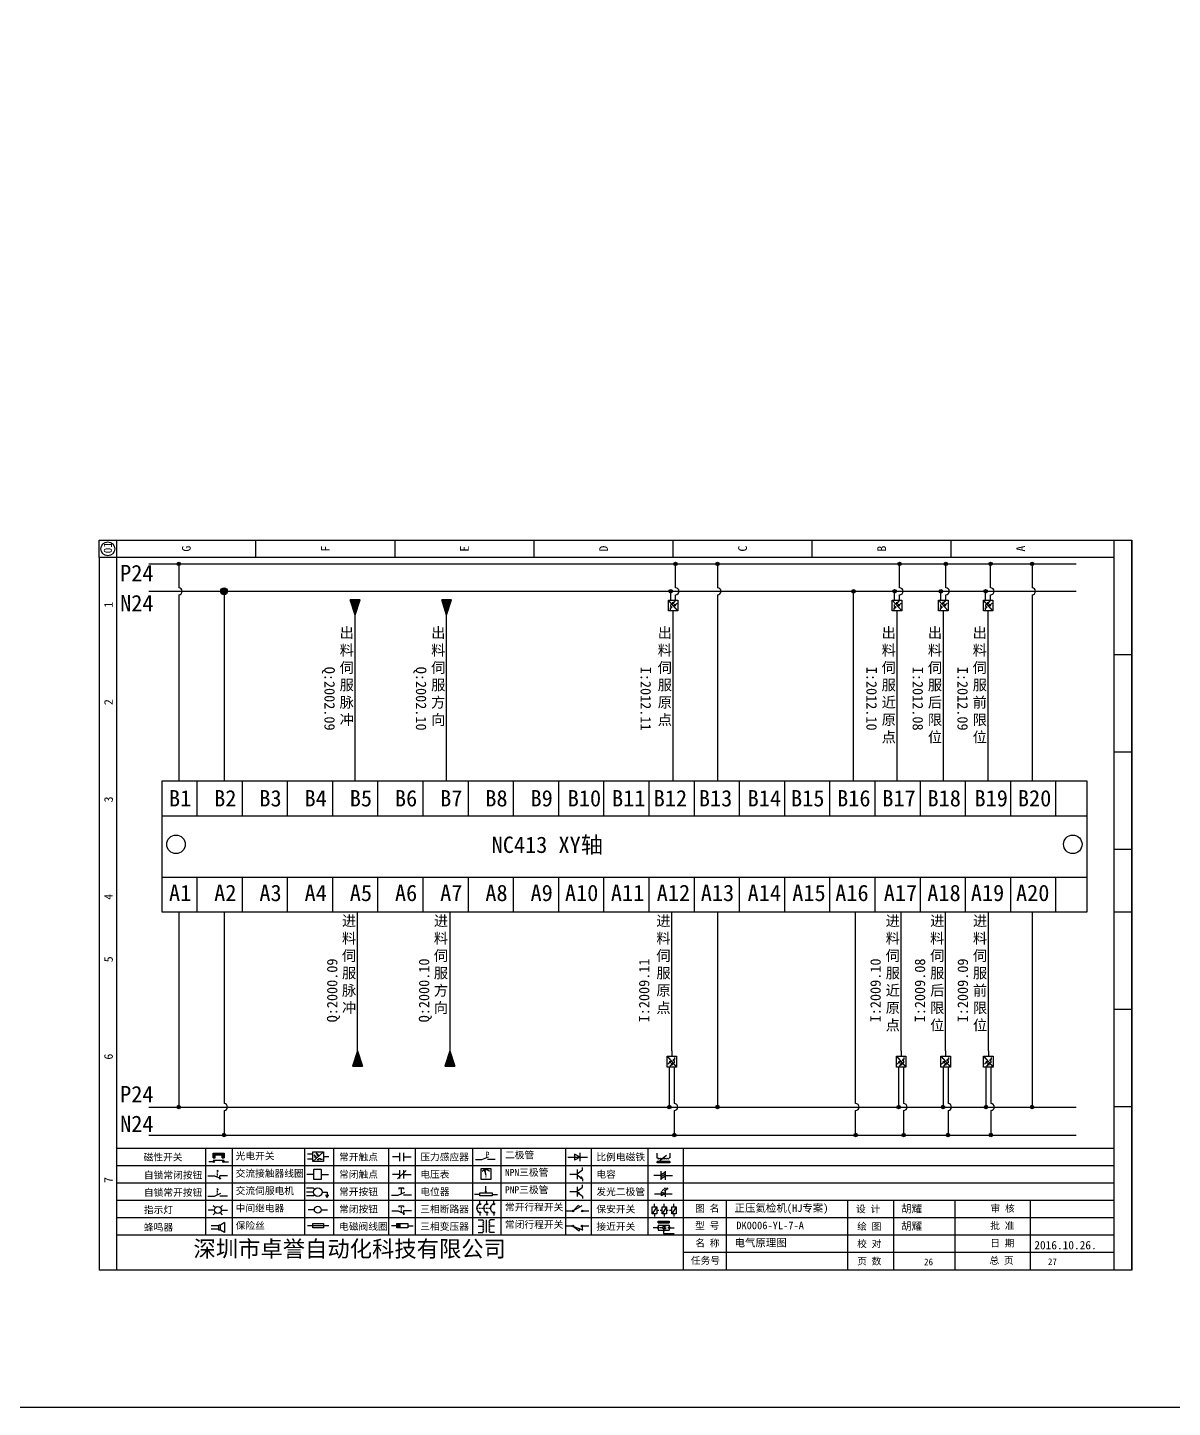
# Model space of a CAD drawing. Header units: millimetres. Extents: x -97 to 5214, y -62 to 3239.
# Drawn here: x 1630.8 to 1960.1, y -62.3 to 334.6 of the extents above; entities that cross this region are included whole.
import ezdxf

# ---------------------------------------------------------------- set-up
doc = ezdxf.new("R2010")
doc.units = ezdxf.units.MM
doc.styles.get("Standard").update_dxf_attribs({"font": 'SimSun.ttf'})
doc.styles.add('汉字', font='NSimSun.ttf')

# ---------------------------------------------------------------- blocks, each defined once
blk = doc.blocks.new('磁性开关')
at = {"linetype": 'ByBlock'}
h = blk.add_hatch(dxfattribs=at)
h.set_pattern_fill('ANSI31', color=256, scale=0.1, style=0)
h.paths.add_polyline_path([(-1907.69, -775.29), (-1910.88, -775.29), (-1910.88, -776.69), (-1910.25, -776.69), (-1910.25, -775.79), (-1908.31, -775.79), (-1908.31, -776.69), (-1907.69, -776.69)])
for p, q in [((-1910.91, -777.81), (-1912.09, -777.81)), ((-1910.88, -776.69), (-1910.88, -775.29)), ((-1910.88, -775.29), (-1907.69, -775.29)), ((-1910.88, -776.69), (-1910.25, -776.69)), ((-1910.88, -777.39), (-1907.69, -777.39)), ((-1910.25, -776.69), (-1910.25, -775.79)), ((-1910.25, -775.79), (-1908.31, -775.79)), ((-1908.31, -776.69), (-1908.31, -775.79)), ((-1908.31, -776.69), (-1907.69, -776.69)), ((-1907.69, -775.29), (-1907.69, -776.69)), ((-1907.66, -777.81), (-1906.48, -777.81))]:
    blk.add_line(p, q, dxfattribs=at)
for centre in [(-1910.68, -777.81), (-1907.88, -777.81)]:
    blk.add_circle(centre, 0.225, dxfattribs=at)
blk = doc.blocks.new('*U75')
at = {"linetype": 'ByBlock'}
for p, q in [((-1909.23, -780.45), (-1909.23, -780.67)), ((-1909.23, -780.45), (-1908.92, -780.84)), ((-1909.23, -780.84), (-1909.23, -781.05)), ((-1909.23, -781.23), (-1909.23, -781.44)), ((-1909.23, -781.61), (-1909.23, -781.83)), ((-1909.23, -782), (-1909.23, -782.21)), ((-1911.92, -782.07), (-1910.06, -782.07)), ((-1910.06, -782.07), (-1908.18, -782.88)), ((-1909.23, -782.38), (-1909.23, -782.43)), ((-1908.52, -783.07), (-1908.52, -782.07)), ((-1906.25, -782.07), (-1908.52, -782.07))]:
    blk.add_line(p, q, dxfattribs=at)
blk = doc.blocks.new('*U76')
at = {"linetype": 'ByBlock'}
for p, q in [((-1911.92, -792.89), (-1910.06, -792.89)), ((-1910.06, -792.89), (-1908.18, -792.08)), ((-1908.88, -791.17), (-1909.23, -790.71)), ((-1909.23, -790.71), (-1909.23, -790.92)), ((-1909.23, -791.09), (-1909.23, -791.31)), ((-1909.23, -791.48), (-1909.23, -791.69)), ((-1909.23, -791.86), (-1909.23, -792.08)), ((-1909.23, -792.25), (-1909.23, -792.47)), ((-1906.25, -792.89), (-1908.52, -792.89))]:
    blk.add_line(p, q, dxfattribs=at)
blk = doc.blocks.new('蜂鸣器')
at = {"linetype": 'ByBlock'}
for p, q in [((-1908.8, -796.48), (-1911.01, -796.48)), ((-1908.8, -797.46), (-1911.01, -797.46)), ((-1908.25, -796.26), (-1908.8, -796.26)), ((-1908.8, -797.68), (-1908.8, -796.26)), ((-1908.25, -797.68), (-1908.8, -797.68)), ((-1907.17, -795.53), (-1908.25, -796.26)), ((-1908.25, -797.68), (-1908.25, -796.26)), ((-1907.17, -798.41), (-1908.25, -797.68)), ((-1907.17, -795.53), (-1907.17, -798.41))]:
    blk.add_line(p, q, dxfattribs=at)
blk = doc.blocks.new('指示灯')
at = {"linetype": 'ByBlock'}
for p, q in [((-1854.25, -776.92), (-1856.06, -776.92)), ((-1854.62, -775.59), (-1853.97, -776.23)), ((-1854.62, -778.25), (-1853.97, -777.61)), ((-1851.9, -775.59), (-1852.54, -776.23)), ((-1851.9, -778.25), (-1852.54, -777.61)), ((-1852.26, -776.92), (-1850.45, -776.92))]:
    blk.add_line(p, q, dxfattribs=at)
blk.add_circle((-1853.26, -776.92), 0.992, dxfattribs=at)
blk = doc.blocks.new('光电开关')
at = {"linetype": 'ByBlock'}
h = blk.add_hatch(dxfattribs=at)
h.set_pattern_fill('ANSI31', color=256, scale=0.01, style=0)
h.set_pattern_definition([(45, (0.172267, 0), (-0.0224506403, 0.0224506403), [])])
h.paths.add_polyline_path([(-1882.44, -776.34), (-1882.5, -775.91), (-1882.68, -776.07)])
h.paths.add_polyline_path([(-1882.44, -776.34), (-1882.68, -776.07), (-1882.86, -776.23)])
h.paths.add_polyline_path([(-1883.11, -776.45), (-1883.29, -776.61), (-1883.05, -776.88)])
h.paths.add_polyline_path([(-1883.29, -776.61), (-1883.47, -776.77), (-1883.05, -776.88)])
for p, q in [((-1884.01, -775.96), (-1885.56, -775.96)), ((-1884.01, -777.39), (-1885.56, -777.39)), ((-1880.91, -775.3), (-1884.01, -778.05)), ((-1883.75, -776.09), (-1883.05, -776.88)), ((-1883.11, -776.45), (-1883.47, -776.77)), ((-1883.05, -776.88), (-1883.47, -776.77)), ((-1883.14, -775.55), (-1882.44, -776.34)), ((-1883.05, -776.88), (-1883.11, -776.45)), ((-1882.5, -775.91), (-1882.86, -776.23)), ((-1882.44, -776.34), (-1882.86, -776.23)), ((-1882.78, -777.47), (-1882.23, -777.47)), ((-1882.44, -776.34), (-1882.5, -775.91)), ((-1882.23, -777.47), (-1882.23, -777.14)), ((-1882.23, -777.14), (-1881.78, -777.14)), ((-1881.78, -777.47), (-1881.78, -777.14)), ((-1881.23, -777.47), (-1881.78, -777.47)), ((-1879.37, -776.67), (-1880.91, -776.67))]:
    blk.add_line(p, q, dxfattribs=at)
blk.add_lwpolyline([(-1884.01, -775.3), (-1880.91, -775.3), (-1880.91, -778.05), (-1884.01, -778.05)], close=True, dxfattribs=at)
blk = doc.blocks.new('交流接触器线圈')
at = {"linetype": 'ByBlock'}
for p, q in [((-1880.82, -781.77), (-1882.87, -781.77)), ((-1878.72, -781.77), (-1876.67, -781.77))]:
    blk.add_line(p, q, dxfattribs=at)
blk.add_lwpolyline([(-1880.82, -780.28), (-1878.72, -780.28), (-1878.72, -783.26), (-1880.82, -783.26)], close=True, dxfattribs=at)
blk = doc.blocks.new('交流伺服电机')
at = {"linetype": 'ByBlock'}
for p, q in [((-1880.97, -785.75), (-1882.94, -785.75)), ((-1880.97, -785.75), (-1880.65, -786.03)), ((-1880.97, -786.85), (-1882.94, -786.85)), ((-1880.97, -787.94), (-1882.94, -787.94)), ((-1880.97, -787.94), (-1880.65, -787.67)), ((-1878.49, -786.85), (-1877.07, -786.85)), ((-1877.54, -787.72), (-1876.59, -787.72)), ((-1877.38, -788.01), (-1876.75, -788.01)), ((-1877.23, -788.29), (-1876.9, -788.29)), ((-1877.07, -786.85), (-1877.07, -787.72))]:
    blk.add_line(p, q, dxfattribs=at)
blk.add_circle((-1879.73, -786.85), 1.24, dxfattribs=at)
blk = doc.blocks.new('中间继电器')
at = {"linetype": 'ByBlock'}
for p, q in [((-1880.72, -791.92), (-1882.54, -791.92)), ((-1878.74, -791.92), (-1876.92, -791.92))]:
    blk.add_line(p, q, dxfattribs=at)
blk.add_circle((-1879.73, -791.92), 0.992, dxfattribs=at)
blk = doc.blocks.new('保险丝')
at = {"linetype": 'ByBlock'}
blk.add_line((-1882.72, -796.49), (-1876.55, -796.49), dxfattribs=at)
blk.add_lwpolyline([(-1881.2, -795.86), (-1878.06, -795.86), (-1878.06, -797.12), (-1881.2, -797.12)], close=True, dxfattribs=at)
blk = doc.blocks.new('常开按钮')
at = {"linetype": 'ByBlock'}
for p, q in [((-1909.9, -785.68), (-1908.56, -785.68)), ((-1909.9, -785.68), (-1909.9, -786.07)), ((-1909.23, -785.68), (-1909.23, -785.89)), ((-1908.56, -785.68), (-1908.56, -786.07)), ((-1911.92, -787.73), (-1910.06, -787.73)), ((-1910.06, -787.73), (-1908.18, -786.93)), ((-1909.23, -786.06), (-1909.23, -786.28)), ((-1909.23, -786.45), (-1909.23, -786.67)), ((-1909.23, -786.84), (-1909.23, -787.05)), ((-1909.23, -787.22), (-1909.23, -787.38)), ((-1906.25, -787.73), (-1908.52, -787.73))]:
    blk.add_line(p, q, dxfattribs=at)
blk = doc.blocks.new('常开触点')
at = {"linetype": 'ByBlock'}
for p, q in [((-1853.82, -781.77), (-1855.88, -781.77)), ((-1853.82, -782.99), (-1853.82, -780.56)), ((-1852.6, -782.99), (-1852.6, -780.56)), ((-1852.6, -781.77), (-1850.55, -781.77))]:
    blk.add_line(p, q, dxfattribs=at)
blk = doc.blocks.new('常闭触点')
at = {"linetype": 'ByBlock'}
for p, q in [((-1852.01, -785.66), (-1854.43, -788.1)), ((-1853.82, -787.99), (-1853.82, -785.56)), ((-1852.6, -787.99), (-1852.6, -785.56)), ((-1853.82, -786.77), (-1855.88, -786.77)), ((-1852.6, -786.77), (-1850.55, -786.77))]:
    blk.add_line(p, q, dxfattribs=at)
blk = doc.blocks.new('常闭按钮')
at = {"linetype": 'ByBlock'}
for p, q in [((-1856.13, -792.28), (-1854.28, -792.28)), ((-1854.28, -792.28), (-1852.4, -793.09)), ((-1854.11, -790.83), (-1852.77, -790.83)), ((-1854.11, -790.83), (-1854.11, -791.22)), ((-1853.44, -790.83), (-1853.44, -791.04)), ((-1853.44, -791.21), (-1853.44, -791.43)), ((-1853.44, -791.6), (-1853.44, -791.82)), ((-1853.44, -791.99), (-1853.44, -792.2)), ((-1853.44, -792.37), (-1853.44, -792.53)), ((-1852.77, -790.83), (-1852.77, -791.22)), ((-1850.47, -792.28), (-1852.73, -792.28)), ((-1852.73, -792.28), (-1852.73, -793.43))]:
    blk.add_line(p, q, dxfattribs=at)
blk = doc.blocks.new('电磁阀线圈')
at = {"linetype": 'ByBlock'}
for p, q in [((-1854.61, -796.54), (-1856.17, -796.54)), ((-1854.61, -795.92), (-1853.75, -797.16)), ((-1853.75, -795.92), (-1854.61, -797.16)), ((-1853.75, -795.92), (-1853.75, -797.16)), ((-1851.53, -796.54), (-1849.97, -796.54))]:
    blk.add_line(p, q, dxfattribs=at)
blk.add_lwpolyline([(-1854.61, -795.92), (-1851.53, -795.92), (-1851.53, -797.16), (-1854.61, -797.16)], close=True, dxfattribs=at)
blk = doc.blocks.new('电压表')
at = {"linetype": 'ByBlock'}
for p, q in [((-1814.84, -780.75), (-1814.91, -781.13)), ((-1814.6, -781.05), (-1814.91, -781.13)), ((-1814.84, -780.75), (-1814.46, -782.26)), ((-1814.84, -780.75), (-1814.6, -781.05))]:
    blk.add_line(p, q, dxfattribs=at)
blk.add_lwpolyline([(-1815.84, -780.34), (-1813.07, -780.34), (-1813.07, -783.49), (-1815.84, -783.49)], close=True, dxfattribs=at)
blk.add_arc((-1814.46, -782.26), 1.56, 46.8313, 133.1687, dxfattribs=at)
at = {"linetype": 'ByBlock', "insert": (-1814.7, -782.39), "char_height": 0.75, "width": 0.6768, "attachment_point": 1}
blk.add_mtext('V', dxfattribs=at)
blk = doc.blocks.new('电位器')
at = {"linetype": 'ByBlock'}
for p, q in [((-1814.45, -787.3), (-1814.45, -785.39)), ((-1816.21, -787.75), (-1817.79, -787.75)), ((-1814.45, -787.3), (-1814.62, -786.96)), ((-1814.62, -786.96), (-1814.27, -786.96)), ((-1814.45, -787.3), (-1814.27, -786.96)), ((-1812.68, -787.75), (-1811.1, -787.75))]:
    blk.add_line(p, q, dxfattribs=at)
blk.add_lwpolyline([(-1816.21, -787.3), (-1812.68, -787.3), (-1812.68, -788.2), (-1816.21, -788.2)], close=True, dxfattribs=at)
blk = doc.blocks.new('三相断路器')
at = {"linetype": 'ByBlock'}
for p, q in [((-1816.17, -790.33), (-1816.17, -789.7)), ((-1814.17, -790.33), (-1814.17, -789.7)), ((-1812.18, -790.33), (-1812.18, -789.7)), ((-1817.14, -791.74), (-1816.72, -791.74)), ((-1816.45, -791.74), (-1816.03, -791.74)), ((-1816.17, -793.19), (-1816.17, -793.83)), ((-1815.76, -791.74), (-1815.34, -791.74)), ((-1815.07, -791.74), (-1814.65, -791.74)), ((-1814.38, -791.74), (-1813.96, -791.74)), ((-1814.17, -793.19), (-1814.17, -793.83)), ((-1813.69, -791.74), (-1813.27, -791.74)), ((-1812.18, -793.19), (-1812.18, -793.83))]:
    blk.add_line(p, q, dxfattribs=at)
for centre in [(-1816.17, -790.55), (-1816.17, -792.98), (-1814.17, -790.55), (-1814.17, -792.98), (-1812.18, -790.55), (-1812.18, -792.98)]:
    blk.add_circle(centre, 0.219, dxfattribs=at)
for centre in [(-1815.81, -791.74), (-1813.82, -791.74), (-1811.83, -791.74)]:
    blk.add_arc(centre, 1.32, 115.5791, 244.4209, dxfattribs=at)
blk = doc.blocks.new('三相变压器')
at = {"linetype": 'ByBlock'}
for p, q in [((-1816.69, -795.03), (-1815.37, -795.03)), ((-1816.69, -796.87), (-1815.37, -796.87)), ((-1815.37, -795.03), (-1815.37, -795.24)), ((-1814.34, -798.7), (-1814.34, -795.04)), ((-1812, -795.03), (-1813.32, -795.03)), ((-1813.32, -795.03), (-1813.32, -795.24)), ((-1812, -796.87), (-1813.32, -796.87)), ((-1816.69, -798.71), (-1815.37, -798.71)), ((-1815.37, -798.71), (-1815.37, -798.5)), ((-1813.32, -798.71), (-1813.32, -798.5)), ((-1812, -798.71), (-1813.32, -798.71))]:
    blk.add_line(p, q, dxfattribs=at)
for centre, start, end in [((-1815.37, -795.51), 270, 90), ((-1815.37, -796.06), 270, 90), ((-1815.37, -796.6), 270, 90), ((-1815.37, -797.14), 270, 90), ((-1815.37, -797.68), 270, 90), ((-1813.32, -795.51), 90, 270), ((-1813.32, -796.06), 90, 270), ((-1813.32, -796.6), 90, 270), ((-1813.32, -797.14), 90, 270), ((-1813.32, -797.68), 90, 270), ((-1815.37, -798.23), 270, 90), ((-1813.32, -798.23), 90, 270)]:
    blk.add_arc(centre, 0.271, start, end, dxfattribs=at)
blk = doc.blocks.new('压力感应器')
at = {"linetype": 'ByBlock'}
for p, q in [((-1817.44, -777.73), (-1815.59, -777.73)), ((-1815.59, -777.73), (-1813.71, -776.93)), ((-1811.78, -777.73), (-1814.05, -777.73))]:
    blk.add_line(p, q, dxfattribs=at)
at = {"linetype": 'ByBlock', "insert": (-1814.65, -775.48), "char_height": 1.68, "width": 1.2242, "attachment_point": 1}
blk.add_mtext('{\\fNSimSun|b0|i0|c134|p49;P}', dxfattribs=at)
blk = doc.blocks.new('二极管')
at = {"linetype": 'ByBlock'}
for p, q in [((-1787.52, -776.77), (-1781.92, -776.77)), ((-1783.97, -776.77), (-1785.69, -775.9)), ((-1785.69, -775.9), (-1785.69, -777.65)), ((-1783.97, -776.77), (-1785.69, -777.65)), ((-1783.97, -777.99), (-1783.97, -775.56))]:
    blk.add_line(p, q, dxfattribs=at)
blk = doc.blocks.new('NPN三极管')
at = {"linetype": 'ByBlock'}
for p, q in [((-1785.73, -781.97), (-1787.81, -781.97)), ((-1785.73, -780.61), (-1785.73, -783.32)), ((-1785.73, -781.82), (-1784.15, -780.66)), ((-1784.15, -780.66), (-1784.15, -779.98)), ((-1785.73, -782.11), (-1784.15, -783.27)), ((-1784.41, -782.73), (-1784.74, -783.18)), ((-1784.15, -783.27), (-1784.74, -783.18)), ((-1784.15, -783.27), (-1784.41, -782.73)), ((-1784.15, -783.27), (-1784.15, -783.96))]:
    blk.add_line(p, q, dxfattribs=at)
blk = doc.blocks.new('PNP三极管')
at = {"linetype": 'ByBlock'}
for p, q in [((-1784.9, -785.38), (-1784.9, -788.09)), ((-1784.9, -786.59), (-1783.32, -785.43)), ((-1783.32, -785.43), (-1783.32, -784.75)), ((-1784.9, -786.74), (-1786.98, -786.74)), ((-1784.9, -786.88), (-1783.32, -788.04)), ((-1784.9, -786.88), (-1784.31, -786.97)), ((-1784.9, -786.88), (-1784.64, -787.42)), ((-1784.31, -786.97), (-1784.64, -787.42)), ((-1783.32, -788.04), (-1783.32, -788.73))]:
    blk.add_line(p, q, dxfattribs=at)
blk = doc.blocks.new('常开行程开关')
at = {"linetype": 'ByBlock'}
for p, q in [((-1786.29, -792.3), (-1788.01, -792.3)), ((-1785.89, -792.17), (-1784.52, -790.62)), ((-1785.89, -792.17), (-1783.43, -790.72)), ((-1784.52, -790.62), (-1784.19, -791.17)), ((-1781.48, -792.3), (-1783.21, -792.3))]:
    blk.add_line(p, q, dxfattribs=at)
for centre in [(-1786.07, -792.3), (-1783.42, -792.3)]:
    blk.add_circle(centre, 0.219, dxfattribs=at)
blk = doc.blocks.new('常闭行程开关')
at = {"linetype": 'ByBlock'}
for p, q in [((-1786.34, -796.62), (-1788.07, -796.62)), ((-1785.93, -796.72), (-1783.25, -797.7)), ((-1785.93, -796.72), (-1784.3, -798)), ((-1784.3, -798), (-1784.08, -797.4)), ((-1783.48, -796.84), (-1783.48, -797.85)), ((-1781.54, -796.62), (-1783.26, -796.62))]:
    blk.add_line(p, q, dxfattribs=at)
for centre in [(-1786.12, -796.62), (-1783.48, -796.62)]:
    blk.add_circle(centre, 0.219, dxfattribs=at)
blk = doc.blocks.new('电容')
at = {"linetype": 'ByBlock'}
for p, q in [((-1756.08, -781.77), (-1758.13, -781.77)), ((-1756.08, -782.99), (-1756.08, -780.56)), ((-1754.86, -780.79), (-1756.08, -781.55)), ((-1754.86, -781.44), (-1756.08, -782.2)), ((-1754.86, -781.99), (-1756.08, -782.75)), ((-1754.86, -782.99), (-1754.86, -780.56)), ((-1754.86, -781.77), (-1752.81, -781.77))]:
    blk.add_line(p, q, dxfattribs=at)
blk = doc.blocks.new('发光二极管')
at = {"linetype": 'ByBlock'}
for p, q in [((-1755.78, -785.92), (-1754.89, -785.14)), ((-1754.89, -785.14), (-1755.2, -785.22)), ((-1755.2, -785.22), (-1755.01, -785.43)), ((-1755.08, -785.92), (-1754.18, -785.14)), ((-1754.89, -785.14), (-1755.01, -785.43)), ((-1754.84, -787.63), (-1754.84, -785.92)), ((-1754.18, -785.14), (-1754.49, -785.22)), ((-1754.49, -785.22), (-1754.31, -785.43)), ((-1754.18, -785.14), (-1754.31, -785.43)), ((-1758.01, -786.77), (-1752.89, -786.77)), ((-1754.84, -786.77), (-1756.04, -786.16)), ((-1756.04, -786.16), (-1756.04, -787.39)), ((-1754.84, -786.77), (-1756.04, -787.39))]:
    blk.add_line(p, q, dxfattribs=at)
blk = doc.blocks.new('比例电磁阀')
at = {"linetype": 'ByBlock'}
for p, q in [((-1757.26, -775.38), (-1757.26, -776.71)), ((-1757.26, -776.71), (-1757.05, -776.71)), ((-1753.6, -777.73), (-1757.25, -777.73)), ((-1757.25, -778.13), (-1757.25, -777.73)), ((-1754.5, -775.98), (-1756.35, -777.44)), ((-1756.35, -777.44), (-1756.25, -777.25)), ((-1756.35, -777.44), (-1756.15, -777.38)), ((-1756.15, -777.38), (-1756.25, -777.25)), ((-1753.58, -776.71), (-1753.8, -776.71)), ((-1753.6, -777.73), (-1753.6, -778.13)), ((-1753.58, -775.38), (-1753.58, -776.71)), ((-1753.6, -778.13), (-1757.25, -778.13))]:
    blk.add_line(p, q, dxfattribs=at)
for centre in [(-1756.78, -776.71), (-1756.24, -776.71), (-1755.7, -776.71), (-1755.15, -776.71), (-1754.61, -776.71), (-1754.07, -776.71)]:
    blk.add_arc(centre, 0.271, 180, 0, dxfattribs=at)
blk = doc.blocks.new('保安开关')
at = {"linetype": 'ByBlock'}
for p, q in [((-1757.33, -790.79), (-1758.6, -792.81)), ((-1757.96, -790.79), (-1757.96, -789.97)), ((-1757.96, -792.81), (-1757.96, -793.62)), ((-1757.33, -791.8), (-1756.72, -791.8)), ((-1756.35, -791.8), (-1755.89, -791.8)), ((-1754.54, -790.79), (-1755.81, -792.81)), ((-1755.17, -790.79), (-1755.17, -789.97)), ((-1755.17, -792.81), (-1755.17, -793.62)), ((-1754.52, -791.8), (-1754.06, -791.8)), ((-1753.69, -791.8), (-1753.08, -791.8)), ((-1751.75, -790.79), (-1753.02, -792.81)), ((-1752.39, -790.79), (-1752.39, -789.97)), ((-1752.39, -792.81), (-1752.39, -793.62))]:
    blk.add_line(p, q, dxfattribs=at)
for points in [[(-1758.6, -790.79), (-1757.33, -790.79), (-1757.33, -792.81), (-1758.6, -792.81)], [(-1755.81, -790.79), (-1754.54, -790.79), (-1754.54, -792.81), (-1755.81, -792.81)], [(-1753.02, -790.79), (-1751.75, -790.79), (-1751.75, -792.81), (-1753.02, -792.81)]]:
    blk.add_lwpolyline(points, close=True, dxfattribs=at)
blk = doc.blocks.new('接近开关')
at = {"linetype": 'ByBlock'}
h = blk.add_hatch(dxfattribs=at)
h.set_pattern_fill('ANSI31', color=256, scale=0.01, style=0)
h.set_pattern_definition([(45, (-89.131516, -30.795668), (-0.0224506403, 0.0224506403), [])])
h.paths.add_polyline_path([(-1513.76, -1123.35), (-1513.76, -1122.85), (-1516.96, -1122.85), (-1516.96, -1123.35)])
for p, q in [((-1516.96, -1123.35), (-1516.96, -1122.85)), ((-1516.96, -1122.85), (-1513.76, -1122.85)), ((-1516.96, -1123.35), (-1513.76, -1123.35)), ((-1513.76, -1122.85), (-1513.76, -1123.35)), ((-1517.18, -1124.71), (-1518.36, -1124.71)), ((-1516.96, -1123.95), (-1513.76, -1123.95)), ((-1516.96, -1123.95), (-1516.96, -1125.47)), ((-1516.96, -1125.47), (-1513.76, -1125.47)), ((-1515.91, -1124.71), (-1516.45, -1124.71)), ((-1515.11, -1124.31), (-1515.91, -1124.71)), ((-1515.11, -1125.11), (-1515.91, -1124.71)), ((-1515.36, -1125.69), (-1515.36, -1126.36)), ((-1515.36, -1126.36), (-1512.36, -1126.36)), ((-1515.33, -1124.53), (-1515.17, -1124.53)), ((-1515.33, -1124.88), (-1515.17, -1124.88)), ((-1515.25, -1124.45), (-1515.25, -1124.61)), ((-1515.11, -1124.31), (-1515.11, -1125.11)), ((-1515.11, -1124.48), (-1514.58, -1124.48)), ((-1515.11, -1124.94), (-1514.58, -1124.94)), ((-1513.76, -1123.95), (-1513.76, -1125.47)), ((-1513.54, -1124.71), (-1512.36, -1124.71))]:
    blk.add_line(p, q, dxfattribs=at)
for centre in [(-1516.96, -1124.71), (-1515.36, -1125.47), (-1513.76, -1124.71)]:
    blk.add_circle(centre, 0.225, dxfattribs=at)

msp = doc.modelspace()

# ---------------------------------------------------------------- hatches: boundary and pattern name
at = {"lineweight": -2}
h = msp.add_hatch(color=0, dxfattribs=at)
edge = h.paths.add_edge_path()
edge.add_arc((1674.264, 180.35), 0.5, 0, 360)
h = msp.add_hatch(color=0, dxfattribs=at)
edge = h.paths.add_edge_path()
edge.add_arc((1817.149, 180.35), 0.5, 0, 360)
h = msp.add_hatch(color=0, dxfattribs=at)
edge = h.paths.add_edge_path()
edge.add_arc((1829.225, 180.35), 0.5, 0, 360)
h = msp.add_hatch(color=0, dxfattribs=at)
edge = h.paths.add_edge_path()
edge.add_arc((1881.606, 180.35), 0.5, 0, 360)
h = msp.add_hatch(color=0, dxfattribs=at)
edge = h.paths.add_edge_path()
edge.add_arc((1894.907, 180.35), 0.5, 0, 360)
h = msp.add_hatch(color=0, dxfattribs=at)
edge = h.paths.add_edge_path()
edge.add_arc((1907.788, 180.35), 0.5, 0, 360)
h = msp.add_hatch(color=0, dxfattribs=at)
edge = h.paths.add_edge_path()
edge.add_arc((1919.718, 180.35), 0.5, 0, 360)
h = msp.add_hatch(color=0, dxfattribs=at)
edge = h.paths.add_edge_path()
edge.add_arc((1687.303, 172.478), 1, 0, 360)
h = msp.add_hatch(color=0, dxfattribs=at)
edge = h.paths.add_edge_path()
edge.add_arc((1815.766, 172.465), 0.5, 0, 360)
h = msp.add_hatch(color=0, dxfattribs=at)
edge = h.paths.add_edge_path()
edge.add_arc((1868.357, 172.478), 0.5, 0, 360)
h = msp.add_hatch(color=0, dxfattribs=at)
edge = h.paths.add_edge_path()
edge.add_arc((1880.181, 172.478), 0.5, 0, 360)
h = msp.add_hatch(color=0, dxfattribs=at)
edge = h.paths.add_edge_path()
edge.add_arc((1893.481, 172.478), 0.5, 0, 360)
h = msp.add_hatch(color=0, dxfattribs=at)
edge = h.paths.add_edge_path()
edge.add_arc((1906.363, 172.478), 0.5, 0, 360)
for points in [[(1724.995, 165.61), (1723.581, 170.024), (1726.41, 170.024)], [(1751.317, 165.61), (1749.902, 170.024), (1752.731, 170.024)], [(1725.659, 40.229), (1727.073, 35.814), (1724.244, 35.814)], [(1752.238, 40.229), (1753.653, 35.814), (1750.824, 35.814)]]:
    msp.add_hatch(color=256).paths.add_polyline_path(points)
h = msp.add_hatch(color=0, dxfattribs=at)
edge = h.paths.add_edge_path()
edge.add_arc((1674.264, 24.091), 0.5, 0, 360)
h = msp.add_hatch(color=0, dxfattribs=at)
edge = h.paths.add_edge_path()
edge.add_arc((1815.377, 24.091), 0.5, 0, 360)
h = msp.add_hatch(color=0, dxfattribs=at)
edge = h.paths.add_edge_path()
edge.add_arc((1829.225, 24.091), 0.5, 0, 360)
h = msp.add_hatch(color=0, dxfattribs=at)
edge = h.paths.add_edge_path()
edge.add_arc((1881.337, 24.091), 0.5, 0, 360)
h = msp.add_hatch(color=0, dxfattribs=at)
edge = h.paths.add_edge_path()
edge.add_arc((1894.123, 24.091), 0.5, 0, 360)
h = msp.add_hatch(color=0, dxfattribs=at)
edge = h.paths.add_edge_path()
edge.add_arc((1906.437, 24.091), 0.5, 0, 360)
h = msp.add_hatch(color=0, dxfattribs=at)
edge = h.paths.add_edge_path()
edge.add_arc((1919.718, 24.091), 0.5, 0, 360)
h = msp.add_hatch(color=0, dxfattribs=at)
edge = h.paths.add_edge_path()
edge.add_arc((1687.303, 16.041), 0.5, 0, 360)
h = msp.add_hatch(color=0, dxfattribs=at)
edge = h.paths.add_edge_path()
edge.add_arc((1816.802, 16.041), 0.5, 0, 360)
h = msp.add_hatch(color=0, dxfattribs=at)
edge = h.paths.add_edge_path()
edge.add_arc((1868.956, 16.041), 0.5, 0, 360)
h = msp.add_hatch(color=0, dxfattribs=at)
edge = h.paths.add_edge_path()
edge.add_arc((1882.762, 16.041), 0.5, 0, 360)
h = msp.add_hatch(color=0, dxfattribs=at)
edge = h.paths.add_edge_path()
edge.add_arc((1895.548, 16.041), 0.5, 0, 360)
h = msp.add_hatch(color=0, dxfattribs=at)
edge = h.paths.add_edge_path()
edge.add_arc((1907.862, 16.041), 0.5, 0, 360)

# ---------------------------------------------------------------- linework, layer by layer
at = {"linetype": 'ByBlock'}
for p, q in [((1651.375, 187.197), (1948.375, 187.197)), ((1651.375, 182.197), (1651.375, 187.197)), ((1656.375, 187.197), (1656.375, -22.803)), ((1948.375, 187.197), (1948.375, -22.803)), ((1948.375, -22.803), (1948.375, 187.197)), ((1651.375, 182.197), (1651.375, -2.803)), ((1943.375, 12.197), (1656.375, 12.197)), ((1943.375, 7.197), (1656.375, 7.197)), ((1943.375, 2.197), (1656.375, 2.197)), ((1651.375, -2.803), (1651.375, -22.803)), ((1943.375, -2.803), (1656.375, -2.803)), ((1943.375, -7.803), (1656.375, -7.803)), ((1943.375, -12.803), (1656.375, -12.803)), ((1943.375, -17.803), (1819.398, -17.803)), ((1948.375, -22.803), (1651.375, -22.803))]:
    msp.add_line(p, q, dxfattribs=at)
at = {"color": 0, "lineweight": -2}
for p, q in [((1665.684, 180.35), (1932.437, 180.35)), ((1674.264, 180.35), (1674.264, 173.478)), ((1817.149, 173.478), (1817.149, 180.35)), ((1829.225, 180.35), (1829.225, 173.478)), ((1881.606, 173.478), (1881.606, 180.35)), ((1894.907, 173.478), (1894.907, 180.35)), ((1907.788, 173.478), (1907.788, 180.35)), ((1919.718, 180.35), (1919.718, 173.478)), ((1665.684, 172.478), (1932.437, 172.478)), ((1674.264, 171.478), (1674.264, 117.901)), ((1687.303, 172.478), (1687.303, 117.901)), ((1815.77, 171.452), (1815.766, 172.465)), ((1817.195, 171.452), (1817.195, 171.479)), ((1829.225, 171.478), (1829.225, 117.901)), ((1868.357, 118.132), (1868.357, 172.478)), ((1880.181, 171.452), (1880.181, 172.478)), ((1881.606, 171.452), (1881.606, 171.478)), ((1893.481, 171.452), (1893.481, 172.478)), ((1894.907, 171.452), (1894.907, 171.478)), ((1906.363, 171.452), (1906.363, 172.478)), ((1907.788, 171.452), (1907.788, 171.478)), ((1919.718, 171.478), (1919.718, 117.901)), ((1724.995, 117.901), (1724.995, 165.61)), ((1751.317, 117.901), (1751.317, 165.61)), ((1816.483, 118.132), (1816.483, 165.61)), ((1880.893, 118.132), (1880.893, 165.61)), ((1894.194, 118.132), (1894.194, 165.61)), ((1907.076, 118.132), (1907.076, 165.61)), ((1679.481, 117.901), (1679.481, 107.901)), ((1692.481, 117.901), (1692.481, 107.901)), ((1705.481, 117.901), (1705.481, 107.901)), ((1718.481, 117.901), (1718.481, 107.901)), ((1731.481, 117.901), (1731.481, 107.901)), ((1744.481, 117.901), (1744.481, 107.901)), ((1757.481, 117.901), (1757.481, 107.901)), ((1770.481, 117.901), (1770.481, 107.901)), ((1783.481, 117.901), (1783.481, 107.901)), ((1796.481, 117.901), (1796.481, 107.901)), ((1809.481, 117.901), (1809.481, 107.901)), ((1822.481, 117.901), (1822.481, 107.901)), ((1835.481, 117.901), (1835.481, 107.901)), ((1848.481, 117.901), (1848.481, 107.901)), ((1861.481, 117.901), (1861.481, 107.901)), ((1874.481, 117.901), (1874.481, 107.901)), ((1887.481, 117.901), (1887.481, 107.901)), ((1900.481, 117.901), (1900.481, 107.901)), ((1913.481, 117.901), (1913.481, 107.901)), ((1926.481, 117.901), (1926.481, 107.901)), ((1669.481, 107.901), (1935.503, 107.901)), ((1669.481, 90.197), (1935.503, 90.197)), ((1679.481, 90.197), (1679.481, 80.197)), ((1692.481, 90.197), (1692.481, 80.197)), ((1705.481, 90.197), (1705.481, 80.197)), ((1718.481, 90.197), (1718.481, 80.197)), ((1731.481, 90.197), (1731.481, 80.197)), ((1744.481, 90.197), (1744.481, 80.197)), ((1757.481, 90.197), (1757.481, 80.197)), ((1770.481, 90.197), (1770.481, 80.197)), ((1783.481, 90.197), (1783.481, 80.197)), ((1796.481, 90.197), (1796.481, 80.197)), ((1809.481, 90.197), (1809.481, 80.197)), ((1822.481, 90.197), (1822.481, 80.197)), ((1835.481, 90.197), (1835.481, 80.197)), ((1848.481, 90.197), (1848.481, 80.197)), ((1861.481, 90.197), (1861.481, 80.197)), ((1874.481, 90.197), (1874.481, 80.197)), ((1887.481, 90.197), (1887.481, 80.197)), ((1900.481, 90.197), (1900.481, 80.197)), ((1913.481, 90.197), (1913.481, 80.197)), ((1926.481, 90.197), (1926.481, 80.197)), ((1674.264, 80.094), (1674.264, 24.091)), ((1687.303, 80.094), (1687.303, 25.091)), ((1725.659, 40.229), (1725.659, 80.197)), ((1752.231, 80.094), (1752.231, 35.814)), ((1816.089, 40.229), (1816.089, 80.197)), ((1829.225, 80.094), (1829.225, 24.091)), ((1868.956, 25.091), (1868.956, 80.197)), ((1882.049, 40.229), (1882.049, 80.197)), ((1894.835, 40.229), (1894.835, 80.197)), ((1907.149, 40.229), (1907.149, 80.197)), ((1919.718, 80.094), (1919.718, 24.091)), ((1815.377, 34.039), (1815.377, 24.091)), ((1816.802, 34.039), (1816.802, 25.091)), ((1881.337, 34.039), (1881.337, 24.091)), ((1882.762, 34.039), (1882.762, 25.091)), ((1894.123, 34.039), (1894.123, 24.091)), ((1895.548, 34.039), (1895.548, 25.091)), ((1906.437, 34.039), (1906.437, 24.091)), ((1907.862, 34.039), (1907.862, 25.091)), ((1665.684, 24.091), (1932.437, 24.091)), ((1687.303, 23.091), (1687.303, 16.041)), ((1816.802, 23.091), (1816.802, 16.041)), ((1868.956, 16.041), (1868.956, 23.091)), ((1882.762, 23.091), (1882.762, 16.041)), ((1895.548, 23.091), (1895.548, 16.041)), ((1907.862, 23.091), (1907.862, 16.041)), ((1665.684, 16.041), (1932.437, 16.041)), ((1681.954, 12.197), (1681.954, -12.803)), ((1689.631, 12.197), (1689.631, -12.803)), ((1710.42, 12.197), (1710.42, -12.803)), ((1718.774, 12.197), (1718.774, -12.803)), ((1734.629, 12.197), (1734.629, -12.803)), ((1742.277, 12.197), (1742.277, -12.803)), ((1758.77, 12.197), (1758.77, -12.803)), ((1766.872, 12.197), (1766.872, -12.803)), ((1785.491, 12.197), (1785.491, -12.803)), ((1792.85, 12.197), (1792.85, -12.803)), ((1809.16, 12.197), (1809.16, -12.803)), ((1819.398, 12.197), (1819.398, -22.718)), ((1831.719, -2.803), (1831.719, -22.718)), ((1866.59, -2.803), (1866.59, -22.803)), ((1879.854, -2.803), (1879.854, -22.803)), ((1897.546, -2.803), (1897.546, -22.803)), ((1919.158, -2.803), (1919.158, -22.803))]:
    msp.add_line(p, q, dxfattribs=at)
for p, q in [((1724.995, 165.61), (1723.581, 170.024)), ((1726.41, 170.024), (1723.581, 170.024)), ((1724.995, 165.61), (1726.41, 170.024)), ((1751.317, 165.61), (1749.902, 170.024)), ((1752.731, 170.024), (1749.902, 170.024)), ((1751.317, 165.61), (1752.731, 170.024)), ((1725.659, 40.229), (1724.244, 35.814)), ((1725.659, 40.229), (1727.073, 35.814)), ((1752.238, 40.229), (1750.824, 35.814)), ((1752.238, 40.229), (1753.653, 35.814)), ((1724.244, 35.814), (1727.073, 35.814)), ((1750.824, 35.814), (1753.653, 35.814))]:
    msp.add_line(p, q)
for points in [[(-97.31, 1756.939), (2445.521, 1756.939), (2445.521, -62.322), (-97.31, -62.322)], [(1669.481, 117.901), (1935.503, 117.901), (1935.503, 80.197), (1669.481, 80.197)]]:
    msp.add_lwpolyline(points, close=True, dxfattribs=at)
at = {"linetype": 'ByBlock'}
for points in [[(1696.375, 187.197), (1696.375, 182.197)], [(1736.375, 187.197), (1736.375, 182.197)], [(1776.375, 187.197), (1776.375, 182.197)], [(1816.375, 187.197), (1816.375, 182.197)], [(1856.375, 187.197), (1856.375, 182.197)], [(1896.375, 187.197), (1896.375, 182.197)], [(1943.375, -22.803), (1943.375, 187.197)], [(1943.375, 182.197), (1651.375, 182.197)], [(1948.375, 154.197), (1943.375, 154.197)], [(1948.375, 126.197), (1943.375, 126.197)], [(1948.375, 98.197), (1943.375, 98.197)], [(1948.375, 80.197), (1943.375, 80.197)], [(1948.375, 52.197), (1943.375, 52.197)], [(1948.375, 24.197), (1943.375, 24.197)]]:
    msp.add_lwpolyline(points, dxfattribs=at)
msp.add_circle((1653.863, 184.67), 2, dxfattribs=at)
at = {"color": 0, "lineweight": -2}
for centre, radius in [((1674.264, 180.35), 0.5), ((1817.149, 180.35), 0.5), ((1829.225, 180.35), 0.5), ((1881.606, 180.35), 0.5), ((1894.907, 180.35), 0.5), ((1907.788, 180.35), 0.5), ((1919.718, 180.35), 0.5), ((1687.303, 172.478), 1), ((1815.766, 172.465), 0.5), ((1868.357, 172.478), 0.5), ((1880.181, 172.478), 0.5), ((1893.481, 172.478), 0.5), ((1906.363, 172.478), 0.5), ((1673.471, 99.68), 2.672), ((1931.424, 99.68), 2.672), ((1674.264, 24.091), 0.5), ((1815.377, 24.091), 0.5), ((1829.225, 24.091), 0.5), ((1881.337, 24.091), 0.5), ((1894.123, 24.091), 0.5), ((1906.437, 24.091), 0.5), ((1919.718, 24.091), 0.5), ((1687.303, 16.041), 0.5), ((1816.802, 16.041), 0.5), ((1868.956, 16.041), 0.5), ((1882.762, 16.041), 0.5), ((1895.548, 16.041), 0.5), ((1907.862, 16.041), 0.5)]:
    msp.add_circle(centre, radius, dxfattribs=at)
for centre, start, end in [((1674.264, 172.478), 270, 90), ((1817.191, 172.478), 167.8512, 193.13419), ((1817.149, 172.478), 272.62782, 90), ((1829.225, 172.478), 270, 90), ((1881.606, 172.478), 270, 90), ((1894.907, 172.478), 270, 90), ((1907.788, 172.478), 270, 90), ((1919.718, 172.478), 270, 90), ((1687.303, 24.091), 270, 90), ((1816.802, 24.091), 167.35415, 192.64585), ((1816.802, 24.091), 270, 90), ((1868.956, 24.091), 270, 90), ((1882.762, 24.091), 270, 90), ((1895.548, 24.091), 270, 90), ((1907.862, 24.091), 270, 90)]:
    msp.add_arc(centre, 1, start, end, dxfattribs=at)

# ---------------------------------------------------------------- block references
at = {"linetype": 'ByBlock'}
for p, rotation in [((2593.156, -1714.103), 270), ((2657.567, -1714.103), 270), ((2670.867, -1714.103), 270), ((2683.749, -1714.103), 270), ((1039.416, 1919.594), 90), ((1105.376, 1919.594), 90), ((1118.162, 1919.594), 90), ((1130.476, 1919.594), 90)]:
    msp.add_blockref('光电开关', p, dxfattribs=dict(at, rotation=rotation))
for name, p in [('磁性开关', (3595.017, 786.157)), ('光电开关', (3596.827, 786.466)), ('常开触点', (3591.642, 791.494)), ('压力感应器', (3577.081, 786.713)), ('二极管', (3573.743, 786.471)), ('比例电磁阀', (3569.087, 786.178)), ('*U75', (3594.563, 786.374)), ('交流接触器线圈', (3593.987, 786.466)), ('常闭触点', (3591.642, 791.494)), ('电压表', (3577.081, 786.713)), ('NPN三极管', (3574.569, 786.7)), ('电容', (3569.087, 786.178)), ('*U76', (3594.563, 791.374)), ('交流伺服电机', (3593.987, 786.466)), ('常开按钮', (3647.428, 786.494)), ('电位器', (3577.081, 786.713)), ('PNP三极管', (3573.743, 786.471)), ('发光二极管', (3569.087, 785.889)), ('三相断路器', (3577.081, 786.713)), ('保安开关', (3569.087, 786.178)), ('指示灯', (3538.778, 771.374)), ('中间继电器', (3593.987, 786.466)), ('常闭按钮', (3591.642, 786.494)), ('常开行程开关', (3573.743, 786.471)), ('蜂鸣器', (3594.563, 786.374)), ('保险丝', (3593.987, 786.466)), ('电磁阀线圈', (3591.642, 786.494)), ('三相变压器', (3577.081, 786.713)), ('常闭行程开关', (3573.743, 786.471)), ('接近开关', (3329.088, 1114.095))]:
    msp.add_blockref(name, p, dxfattribs=at)

# ---------------------------------------------------------------- texts
at = {"linetype": 'ByBlock', "attachment_point": 1, "rotation": 90}
for s, insert, char_height, width in [('{\\fKaiTi_GB2312|b0|i0|c134|p0;01}', (1652.664, 183.396), 2.4, 60.2542), ('{\\fKaiTi_GB2312|b0|i0|c134|p0;G}', (1675.204, 183.905), 2.5, 5), ('{\\fKaiTi_GB2312|b0|i0|c134|p0;F}', (1715.204, 183.905), 2.5, 5), ('{\\fKaiTi_GB2312|b0|i0|c134|p0;E}', (1755.204, 183.905), 2.5, 5), ('{\\fKaiTi_GB2312|b0|i0|c134|p0;D}', (1795.204, 183.905), 2.5, 5), ('{\\fKaiTi_GB2312|b0|i0|c134|p0;C}', (1835.204, 183.905), 2.5, 5), ('{\\fKaiTi_GB2312|b0|i0|c134|p0;B}', (1875.204, 183.905), 2.5, 5), ('{\\fKaiTi_GB2312|b0|i0|c134|p0;A}', (1915.204, 183.905), 2.5, 5), ('{\\fKaiTi_GB2312|b0|i0|c134|p49;1}', (1652.803, 167.742), 2.5, 11.7517), ('{\\fKaiTi_GB2312|b0|i0|c134|p49;2}', (1652.803, 139.742), 2.5, 11.7517), ('{\\fKaiTi_GB2312|b0|i0|c134|p49;3}', (1652.803, 111.742), 2.5, 11.7517), ('{\\fKaiTi_GB2312|b0|i0|c134|p49;4}', (1652.803, 83.742), 2.5, 11.7517), ('{\\fKaiTi_GB2312|b0|i0|c134|p49;5}', (1652.803, 65.742), 2.5, 11.7517), ('{\\fKaiTi_GB2312|b0|i0|c134|p49;6}', (1652.803, 37.742), 2.5, 11.7517), ('{\\fKaiTi_GB2312|b0|i0|c134|p49;7}', (1652.803, 2.235), 2.5, 11.7517)]:
    msp.add_mtext(s, dxfattribs=dict(at, insert=insert, char_height=char_height, width=width))
at = {"color": 0, "lineweight": -2, "attachment_point": 1}
for s, insert, char_height, width in [('P24', (1657.406, 180.069), 4.7064, 14.27309), ('N24', (1657.406, 171.424), 4.7064, 14.27309), ('出料伺服脉冲', (1720.553, 162.027), 3, 5.2767), ('出料伺服方向', (1746.875, 162.027), 3, 5.2767), ('出料伺服原点', (1812.041, 162.027), 3, 5.2767), ('出料伺服近原点', (1876.451, 162.027), 3, 5.2767), ('出料伺服后限位', (1889.752, 162.027), 3, 5.2767), ('出料伺服前限位', (1902.634, 162.027), 3, 5.2767), ('B1', (1671.454, 115.288), 4.7064, 7.20347), ('B2', (1684.454, 115.288), 4.7064, 7.20347), ('B3', (1697.454, 115.288), 4.7064, 7.20347), ('B4', (1710.454, 115.288), 4.7064, 7.20347), ('B5', (1723.454, 115.288), 4.7064, 7.20347), ('B6', (1736.454, 115.288), 4.7064, 7.20347), ('B7', (1749.454, 115.288), 4.7064, 7.20347), ('B8', (1762.454, 115.288), 4.7064, 7.20347), ('B9', (1775.454, 115.288), 4.7064, 7.20347), ('B10', (1786.154, 115.288), 4.7064, 7.20347), ('B11', (1798.898, 115.288), 4.7064, 7.20347), ('B12', (1810.876, 115.288), 4.7064, 7.20347), ('B13', (1823.876, 115.288), 4.7064, 7.20347), ('B14', (1837.898, 115.288), 4.7064, 7.20347), ('B15', (1850.387, 115.288), 4.7064, 7.20347), ('B16', (1863.643, 115.288), 4.7064, 7.20347), ('B17', (1876.643, 115.288), 4.7064, 7.20347), ('B18', (1889.643, 115.288), 4.7064, 7.20347), ('B19', (1903.154, 115.288), 4.7064, 7.20347), ('B20', (1915.643, 115.288), 4.7064, 7.20347), ('NC413 XY轴', (1764.279, 101.904), 4.7064, 101.14575), ('A1', (1671.454, 88.051), 4.7064, 7.20347), ('A2', (1684.454, 88.051), 4.7064, 7.20347), ('A3', (1697.454, 88.051), 4.7064, 7.20347), ('A4', (1710.454, 88.051), 4.7064, 7.20347), ('A5', (1723.454, 88.051), 4.7064, 7.20347), ('A6', (1736.454, 88.051), 4.7064, 7.20347), ('A7', (1749.454, 88.051), 4.7064, 7.20347), ('A8', (1762.454, 88.051), 4.7064, 7.20347), ('A9', (1775.454, 88.051), 4.7064, 7.20347), ('A10', (1785.356, 88.051), 4.7064, 7.20347), ('A11', (1798.556, 88.051), 4.7064, 7.20347), ('A12', (1811.756, 88.051), 4.7064, 7.20347), ('A13', (1824.418, 88.051), 4.7064, 7.20347), ('A14', (1837.897, 88.051), 4.7064, 7.20347), ('A15', (1850.737, 88.051), 4.7064, 7.20347), ('A16', (1863.098, 88.051), 4.7064, 7.20347), ('A17', (1877.057, 88.051), 4.7064, 7.20347), ('A18', (1889.577, 88.051), 4.7064, 7.20347), ('A19', (1902.098, 88.051), 4.7064, 7.20347), ('A20', (1915.098, 88.051), 4.7064, 7.20347), ('进料伺服脉冲', (1721.217, 79.152), 3, 5.2767), ('进料伺服方向', (1747.645, 79.152), 3, 5.2767), ('进料伺服原点', (1811.647, 79.152), 3, 5.2767), ('进料伺服近原点', (1877.607, 79.152), 3, 5.2767), ('进料伺服后限位', (1890.393, 79.152), 3, 5.2767), ('进料伺服前限位', (1902.707, 79.152), 3, 5.2767), ('P24', (1657.406, 30.16), 4.7064, 14.27309), ('N24', (1657.406, 21.627), 4.7064, 14.27309), ('深圳市卓誉自动化科技有限公司', (1678.508, -14.332), 4.70644, 96.11383)]:
    msp.add_mtext(s, dxfattribs=dict(at, insert=insert, char_height=char_height, width=width))
at = {"color": 0, "lineweight": -2, "char_height": 3, "width": 5.2767, "attachment_point": 1}
for s, insert, rotation in [('Q:2002.09', (1719.169, 150.762), 270), ('Q:2002.10', (1745.49, 150.762), 270), ('I:2012.11', (1810.103, 150.762), 270), ('I:2012.10', (1875.066, 150.762), 270), ('I:2012.08', (1888.367, 150.762), 270), ('I:2012.09', (1901.249, 150.762), 270), ('Q:2000.09', (1716.889, 48.462), 90), ('Q:2000.10', (1743.318, 48.462), 90), ('I:2009.11', (1806.622, 48.462), 90), ('I:2009.10', (1873.172, 48.462), 90), ('I:2009.08', (1885.958, 48.462), 90), ('I:2009.09', (1898.272, 48.462), 90)]:
    msp.add_mtext(s, dxfattribs=dict(at, insert=insert, rotation=rotation))
at = {"char_height": 2, "attachment_point": 1, "style": '汉字'}
for s, insert in [('{\\fKaiTi_GB2312|b0|i0|c134|p49;磁性开关}', (1664.149, 10.668)), ('{\\fKaiTi_GB2312|b0|i0|c134|p49;光电开关}', (1690.625, 11.006)), ('{\\fKaiTi_GB2312|b0|i0|c134|p49;常开触点}', (1720.378, 10.719)), ('{\\fKaiTi_GB2312|b0|i0|c134|p49;压力感应器}', (1743.738, 10.728)), ('{\\fKaiTi_GB2312|b0|i0|c134|p49;二极管}', (1768.105, 11.29)), ('{\\fKaiTi_GB2312|b0|i0|c134|p49;比例电磁铁}', (1794.393, 10.718)), ('{\\fKaiTi_GB2312|b0|i0|c134|p49;自锁常闭按钮}', (1664.231, 5.512)), ('{\\fKaiTi_GB2312|b0|i0|c134|p49;交流接触器线圈}', (1690.625, 6.006)), ('{\\fKaiTi_GB2312|b0|i0|c134|p49;常闭触点}', (1720.378, 5.719)), ('{\\fKaiTi_GB2312|b0|i0|c134|p49;电压表}', (1743.738, 5.728)), ('{\\fKaiTi_GB2312|b0|i0|c134|p49;NPN三极管}', (1768.105, 6.29)), ('{\\fKaiTi_GB2312|b0|i0|c134|p49;电容}', (1794.393, 5.718)), ('{\\fKaiTi_GB2312|b0|i0|c134|p49;自锁常开按钮}', (1664.231, 0.512)), ('{\\fKaiTi_GB2312|b0|i0|c134|p49;交流伺服电机}', (1690.625, 1.006)), ('{\\fKaiTi_GB2312|b0|i0|c134|p49;常开按钮}', (1720.378, 0.719)), ('{\\fKaiTi_GB2312|b0|i0|c134|p49;电位器}', (1743.738, 0.728)), ('{\\fKaiTi_GB2312|b0|i0|c134|p49;PNP三极管}', (1768.105, 1.29)), ('{\\fKaiTi_GB2312|b0|i0|c134|p49;发光二极管}', (1794.393, 0.718)), ('{\\fKaiTi_GB2312|b0|i0|c134|p49;中间继电器}', (1690.625, -3.994)), ('{\\fKaiTi_GB2312|b0|i0|c134|p49;常开行程开关}', (1768.105, -3.71)), ('{\\fKaiTi_GB2312|b0|i0|c134|p0;图 名}', (1822.792, -4.047)), ('{\\fKaiTi_GB2312|b0|i0|c134|p0;审 核}', (1907.76, -4.053)), ('{\\fKaiTi_GB2312|b0|i0|c134|p49;指示灯}', (1664.231, -4.488)), ('{\\fKaiTi_GB2312|b0|i0|c134|p49;常闭按钮}', (1720.378, -4.281)), ('{\\fKaiTi_GB2312|b0|i0|c134|p49;三相断路器}', (1743.738, -4.272)), ('{\\fKaiTi_GB2312|b0|i0|c134|p49;保安开关}', (1794.393, -4.282)), ('{\\fKaiTi_GB2312|b0|i0|c134|p0;设 计}', (1869.081, -4.263)), ('{\\fKaiTi_GB2312|b0|i0|c134|p49;蜂鸣器}', (1664.231, -9.488)), ('{\\fKaiTi_GB2312|b0|i0|c134|p49;保险丝}', (1690.625, -8.994)), ('{\\fKaiTi_GB2312|b0|i0|c134|p49;电磁阀线圈}', (1720.378, -9.281)), ('{\\fKaiTi_GB2312|b0|i0|c134|p49;三相变压器}', (1743.738, -9.272)), ('{\\fKaiTi_GB2312|b0|i0|c134|p49;常闭行程开关}', (1768.105, -8.71)), ('{\\fKaiTi_GB2312|b0|i0|c134|p49;接近开关}', (1794.393, -9.282)), ('{\\fKaiTi_GB2312|b0|i0|c134|p0;型 号}', (1822.792, -9.047)), ('{\\fKaiTi_GB2312|b0|i0|c134|p0;绘 图}', (1869.409, -9.263)), ('{\\fKaiTi_GB2312|b0|i0|c134|p0;批 准}', (1907.69, -9.053)), ('{\\fKaiTi_GB2312|b0|i0|c134|p0;名 称}', (1822.844, -14.047)), ('{\\fKaiTi_GB2312|b0|i0|c134|p0;校 对}', (1869.409, -14.263)), ('{\\fKaiTi_GB2312|b0|i0|c134|p0;日 期}', (1907.69, -14.053)), ('{\\fKaiTi_GB2312|b0|i0|c134|p0;任务号}', (1821.574, -19.053)), ('{\\fKaiTi_GB2312|b0|i0|c134|p0;页 数}', (1869.409, -19.263)), ('{\\fKaiTi_GB2312|b0|i0|c134|p0;总 页}', (1907.462, -19.053))]:
    msp.add_mtext(s, dxfattribs=dict(at, insert=insert))
at = {"char_height": 2.2, "width": 75.3177, "attachment_point": 1, "style": '汉字'}
for s, insert in [('正压氦检机(HJ专案)', (1834.146, -3.862)), ('{\\fKaiTi_GB2312|b0|i0|c134|p49;DK0006-YL-7-A}', (1834.624, -8.862))]:
    msp.add_mtext(s, dxfattribs=dict(at, insert=insert))
at = {"attachment_point": 1}
for s, insert, char_height, width in [('胡耀', (1882.075, -4.049), 2.2, 75.3177), ('胡耀', (1882.075, -9.049), 2.2, 75.3177), ('{\\fKaiTi_GB2312|b0|i0|c134|p49;电气原理图}', (1834.141, -13.855), 2.2, 75.3177), ('{\\fKaiTi_GB2312|b0|i0|c134|p49;2016.10.26.}', (1920.351, -14.445), 2.4, 60.2542), ('{\\fKaiTi_GB2312|b0|i0|c134|p49;26}', (1888.639, -19.501), 1.92, 75.3177), ('{\\fKaiTi_GB2312|b0|i0|c134|p49;27}', (1924.265, -19.448), 1.92, 75.3177)]:
    msp.add_mtext(s, dxfattribs=dict(at, insert=insert, char_height=char_height, width=width))

doc.saveas('drawing.dxf')
